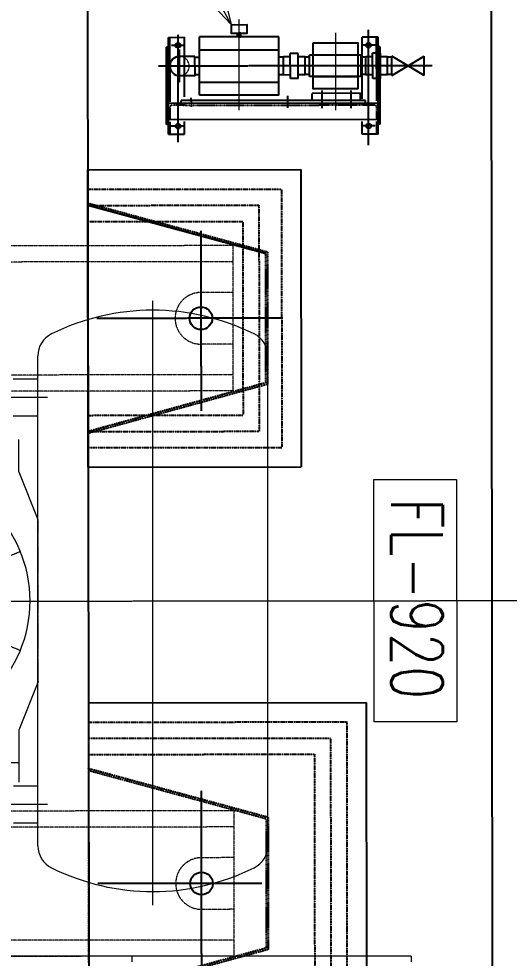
# Model space of a CAD drawing. Header units: feet. Extents: x -99009 to 3252343, y -11094690 to 9035152.
# Drawn here: x 2521445 to 2522964, y -1979500 to -1976592 of the extents above; entities that cross this region are included whole.
import ezdxf

# ---------------------------------------------------------------- set-up
doc = ezdxf.new("R2010")
doc.units = ezdxf.units.FT
for name, pattern in [('CENTER', [2, 1.25, -0.25, 0.25, -0.25]), ('HIDDEN', [0.375, 0.25, -0.125]), ('PHANTOM', [2.5, 1.25, -0.25, 0.25, -0.25, 0.25, -0.25])]:
    doc.linetypes.add(name, pattern=pattern)
for name, color, linetype in [('1', 1, 'Continuous'), ('K-LINE', 7, 'Continuous'), ('LAYER7', 7, 'Continuous'), ('LEVEL007', 7, 'Continuous'), ('WORKLAYER', 7, 'Continuous')]:
    doc.layers.add(name, color=color, linetype=linetype)
doc.layers.add('中心線(黄)', color=2, linetype='CENTER', lineweight=15)
doc.layers.add('想像線(赤)', color=1, linetype='PHANTOM', lineweight=13)
doc.styles.add('K-DIM-4', font='simplex.shx', dxfattribs={"width": 0.75, "bigfont": 'extfont.shx'})

# ---------------------------------------------------------------- blocks, each defined once
blk = doc.blocks.new('A$C1CCE227E')
at = {"layer": 'K-LINE', "color": 1, "linetype": 'PHANTOM', "lineweight": 13}
for p, q in [((-873.5, 1766.6), (-873.5, 1466.4)), ((876.5, 1733.6), (876.5, 1487.6)), ((-648.5, 1700), (-1098.5, 1700)), ((-1098.5, 1700), (-1098.5, 850)), ((-1048.5, 1700), (-1048.5, 850)), ((-953.5, 1700), (-953.5, 1600)), ((-793.5, 1700), (-793.5, 1600)), ((-698.5, 1700), (-698.5, 850)), ((-648.5, 1700), (-648.5, -1300)), ((651.5, 1700), (651.5, -1300)), ((651.5, 1700), (1101.5, 1700)), ((701.5, 1700), (701.5, 850)), ((796.5, 1700), (796.5, 1600)), ((956.5, 1700), (956.5, 1600)), ((1051.5, 1700), (1051.5, 850)), ((1101.5, 1700), (1101.5, 375)), ((-991.9, 1600), (-752.2, 1600)), ((767, 1600), (990.1, 1600)), ((-1098.5, 950), (-1048.5, 950)), ((651.5, 950), (701.5, 950)), ((1051.5, 950), (1101.5, 950)), ((-648.5, 850), (-1098.5, 850)), ((-648.5, 850), (-1098.5, 850)), ((-1098.5, 850), (-1098.5, -1300)), ((-648.5, 850), (-648.5, -1300)), ((651.5, 850), (1101.5, 850)), ((651.5, 850), (1101.5, 850)), ((651.5, 850), (651.5, -1300)), ((1101.5, 850), (1101.5, -1300)), ((-883.5, 817.9), (-883.5, 461.1)), ((886.5, 817.4), (886.5, 466.4)), ((-711.5, 635), (-1064.6, 635)), ((703.5, 635), (1070.2, 635)), ((551.5, 570), (-548.5, 570)), ((-648.5, 400), (-1098.5, 400)), ((1101.5, 400), (651.5, 400)), ((-648.5, -400), (-1098.5, -400)), ((1101.5, -400), (651.5, -400)), ((886.5, -809.6), (886.5, -431.9)), ((-883.5, -815), (-883.5, -442.1)), ((551.8, -570), (-548.5, -570)), ((-711.5, -635), (-1064.6, -635)), ((703.5, -635), (1073.4, -635)), ((-648.5, -850), (-1098.5, -850)), ((-648.5, -850), (-1098.5, -850)), ((-1048.5, -850), (-1048.5, -1300)), ((-698.5, -850), (-698.5, -1300)), ((651.5, -850), (1101.5, -850)), ((701.5, -850), (701.5, -1300)), ((1051.5, -850), (1051.5, -1300)), ((-698.5, -950), (-648.5, -950)), ((651.5, -950), (701.5, -950)), ((1051.5, -950), (1101.5, -950)), ((-873.5, -1088.6), (-873.5, -1346.6)), ((876.5, -1095.6), (876.5, -1359.5)), ((-752.2, -1200), (-991.9, -1200)), ((-953.5, -1200), (-953.5, -1300)), ((-793.5, -1200), (-793.5, -1300)), ((767, -1200), (990.1, -1200)), ((796.5, -1200), (796.5, -1300)), ((956.5, -1200), (956.5, -1300)), ((651.5, -1300), (1101.5, -1300))]:
    blk.add_line(p, q, dxfattribs=at)
at = {"layer": 'K-LINE', "color": 2, "linetype": 'CENTER', "lineweight": 15}
blk.add_line((-1293.5, 0), (1293.5, 0), dxfattribs=at)
at = {"layer": 'K-LINE', "color": 1, "linetype": 'PHANTOM', "lineweight": 13}
for centre, radius in [((-873.5, 1600), 35), ((876.5, 1600), 35), ((-883.5, 635), 140), ((886.5, 635), 140), ((-883.5, -635), 140), ((886.5, -635), 140), ((-873.5, -1200), 35), ((876.5, -1200), 35)]:
    blk.add_circle(centre, radius, dxfattribs=at)
for centre, radius, start, end in [((-873.5, 1600), 80, 180, 0), ((876.5, 1600), 80, 180, 0), ((-548.5, 670), 100, 180, 221.4095), ((551.5, 670), 100, 318.5913, 0), ((-548.5, 670), 100, 221.4095, 270), ((551.5, 670), 100, 270, 318.5913), ((-548.5, -670), 100, 90, 132.9739), ((551.5, -670), 100, 47.0257, 90), ((-548.5, -670), 100, 132.9739, 180), ((551.5, -670), 100, 0, 47.0257), ((-873.5, -1200), 80, 0, 180), ((876.5, -1200), 80, 0, 180)]:
    blk.add_arc(centre, radius, start, end, dxfattribs=at)
at = {"layer": 'WORKLAYER', "color": 1, "linetype": 'Continuous', "lineweight": 13}
for p, q in [((-698.5, 950), (-648.5, 950)), ((651.5, -850), (1101.5, -850)), ((-1098.5, -950), (-1048.5, -950)), ((-1098.5, -1300), (-648.5, -1300))]:
    blk.add_line(p, q, dxfattribs=at)
at = {"layer": '中心線(黄)', "color": 2, "linetype": 'CENTER', "lineweight": 15}
blk.add_line((1.5, -1463.3), (1.5, 1774), dxfattribs=at)
at = {"layer": '想像線(赤)'}
for p, q in [((-498.5, 240), (-488.5, 250)), ((-498.5, 240), (-498.5, -240)), ((-488.5, 250), (491.5, 250)), ((501.5, 240), (491.5, 250)), ((501.5, -240), (501.5, 240)), ((-498.5, -240), (-488.5, -250)), ((-488.5, -250), (491.5, -250)), ((501.5, -240), (491.5, -250))]:
    blk.add_line(p, q, dxfattribs=at)
blk = doc.blocks.new('G$C079D2E91')
at = {"layer": 'K-LINE', "color": 2, "linetype": 'CENTER', "lineweight": 15}
blk.add_blockref('A$C1CCE227E', (-1.5, 0), dxfattribs=at)
blk = doc.blocks.new('G$C32F60F67')
at = {"layer": 'K-LINE', "color": 6, "linetype": 'PHANTOM', "ltscale": 0.5}
blk.add_line((475, 1250), (475, 1950), dxfattribs=at)
at = {"layer": 'K-LINE', "color": 3, "linetype": 'Continuous', "lineweight": 25}
blk.add_line((-415, 1250), (-1335, 1250), dxfattribs=at)
at = {"layer": 'WORKLAYER', "color": 3, "linetype": 'Continuous'}
for p, q in [((315, 1250), (315, 2110)), ((315, 2110), (1435, 2110)), ((1435, 1250), (1435, 2110)), ((-1335, 1250), (-1335, 1910)), ((-1335, 1910), (-415, 1910)), ((-415, 1250), (-415, 1910)), ((-1075, 1800), (-1225, 1250)), ((315, 1250), (1435, 1250)), ((-1335, -850), (-1335, -1610)), ((-1335, -850), (-415, -850)), ((-1335, -850), (-1335, -1610)), ((-1275, -850), (-475, -850)), ((-415, -850), (-415, -1610)), ((-415, -850), (-415, -1610)), ((315, -850), (315, -1960)), ((315, -850), (1435, -850)), ((315, -850), (315, -1960)), ((375, -850), (1375, -850)), ((1435, -850), (1435, -1960)), ((1435, -850), (1435, -1960)), ((-1335, -1610), (-415, -1610)), ((-1335, -1610), (-415, -1610)), ((315, -1960), (1435, -1960)), ((315, -1960), (1435, -1960))]:
    blk.add_line(p, q, dxfattribs=at)
at = {"layer": 'WORKLAYER', "color": 6, "linetype": 'PHANTOM', "ltscale": 0.5}
for p, q in [((375, 2050), (1009.4, 2050)), ((375, 1250), (375, 2050)), ((1009.4, 2050), (1375, 2050)), ((1375, 1250), (1375, 2050)), ((425, 2000), (1325, 2000)), ((425, 1250), (425, 2000)), ((1325, 1250), (1325, 2000)), ((475, 1950), (1275, 1950)), ((1275, 1250), (1275, 1950)), ((-1275, 1250), (-1275, 1850)), ((-1275, 1850), (-475, 1850)), ((-475, 1250), (-475, 1850)), ((-1225, 1780), (-525, 1780)), ((-1225, 1250), (-1225, 1780)), ((-525, 1250), (-525, 1780)), ((-1175, 1730), (-575, 1730)), ((-1175, 1250), (-1175, 1730)), ((-575, 1250), (-575, 1730)), ((425, 1250), (1325, 1250)), ((-1275, -850), (-1275, -1550)), ((-1275, -850), (-1275, -1550)), ((-1225, -850), (-525, -850)), ((-1225, -1500), (-1225, -850)), ((-1225, -850), (-525, -850)), ((-1225, -1500), (-1225, -850)), ((-1175, -1450), (-1175, -850)), ((-1175, -1450), (-1175, -850)), ((-575, -1450), (-575, -850)), ((-575, -1450), (-575, -850)), ((-525, -1500), (-525, -850)), ((-525, -1500), (-525, -850)), ((-475, -850), (-475, -1550)), ((-475, -850), (-475, -1550)), ((375, -850), (375, -1900)), ((375, -850), (375, -1900)), ((425, -850), (1325, -850)), ((425, -1840), (425, -850)), ((425, -850), (1325, -850)), ((425, -1840), (425, -850)), ((475, -1790), (475, -850)), ((475, -1790), (475, -850)), ((1275, -1790), (1275, -850)), ((1275, -1790), (1275, -850)), ((1325, -1840), (1325, -850)), ((1325, -1840), (1325, -850)), ((1375, -850), (1375, -1900)), ((1375, -850), (1375, -1900)), ((-1175, -1450), (-575, -1450)), ((-1175, -1450), (-575, -1450)), ((-1225, -1500), (-525, -1500)), ((-1225, -1500), (-525, -1500)), ((-1275, -1550), (-475, -1550)), ((-1275, -1550), (-475, -1550)), ((475, -1790), (1275, -1790)), ((475, -1790), (1275, -1790)), ((425, -1840), (1325, -1840)), ((425, -1840), (1325, -1840)), ((375, -1900), (1375, -1900)), ((375, -1900), (1375, -1900))]:
    blk.add_line(p, q, dxfattribs=at)
at = {"layer": 'WORKLAYER', "color": 2, "linetype": 'CENTER'}
for p, q in [((-875, 1853.7), (-875, 1277.4)), ((875, 1786.1), (875, 1277.4)), ((-1145.4, 1600), (-587.2, 1600)), ((1145.4, 1600), (587.2, 1600)), ((-875, -1386.1), (-875, -877.4)), ((-875, -1386.1), (-875, -877.4)), ((875, -1386.1), (875, -877.4)), ((875, -1386.1), (875, -877.4)), ((-1145.4, -1200), (-587.2, -1200)), ((-1145.4, -1200), (-587.2, -1200)), ((1145.4, -1200), (587.2, -1200)), ((1145.4, -1200), (587.2, -1200))]:
    blk.add_line(p, q, dxfattribs=at)
at = {"layer": 'WORKLAYER', "color": 2, "linetype": 'HIDDEN'}
for p, q in [((-1079.6, 1806), (-1231.2, 1250)), ((-1079.6, 1806), (-670.4, 1806)), ((-670.4, 1806), (-518.8, 1250)), ((670.4, 1806), (518.8, 1250)), ((670.4, 1806), (1079.6, 1806)), ((1079.6, 1806), (1231.2, 1250)), ((-1075, 1800), (-1225, 1250)), ((-1075, 1800), (-675, 1800)), ((-675, 1800), (-525, 1250)), ((675, 1800), (525, 1250)), ((675, 1800), (1075, 1800)), ((1075, 1800), (1225, 1250)), ((-1079.6, -1406), (-1231.2, -850)), ((-1079.6, -1406), (-1231.2, -850)), ((-1075, -1400), (-1225, -850)), ((-1075, -1400), (-1225, -850)), ((-675, -1400), (-525, -850)), ((-675, -1400), (-525, -850)), ((-670.4, -1406), (-518.8, -850)), ((-670.4, -1406), (-518.8, -850)), ((670.4, -1406), (518.8, -850)), ((670.4, -1406), (518.8, -850)), ((675, -1400), (525, -850)), ((675, -1400), (525, -850)), ((1075, -1400), (1225, -850)), ((1075, -1400), (1225, -850)), ((1079.6, -1406), (1231.2, -850)), ((1079.6, -1406), (1231.2, -850)), ((-1079.6, -1406), (-670.4, -1406)), ((-1079.6, -1406), (-670.4, -1406)), ((-1075, -1400), (-675, -1400)), ((-1075, -1400), (-675, -1400)), ((670.4, -1406), (1079.6, -1406)), ((670.4, -1406), (1079.6, -1406)), ((675, -1400), (1075, -1400)), ((675, -1400), (1075, -1400))]:
    blk.add_line(p, q, dxfattribs=at)
at = {"layer": 'WORKLAYER', "color": 3, "linetype": 'Continuous'}
for centre in [(-875, 1600), (875, 1600), (-875, -1200), (-875, -1200), (875, -1200), (875, -1200)]:
    blk.add_circle(centre, 35, dxfattribs=at)
blk = doc.blocks.new('DXF624', base_point=(1155, 1671.9))
at = {"layer": 'WORKLAYER', "color": 3, "linetype": 'Continuous'}
for p, q in [((486.1, 1671.9), (480.1, 1671.9)), ((1142.1, 1671.9), (1136.1, 1671.9))]:
    blk.add_line(p, q, dxfattribs=at)
blk = doc.blocks.new('DXF628', base_point=(483.2, 1657.5))
at = {"layer": 'WORKLAYER', "color": 2, "linetype": 'HIDDEN'}
for p, q in [((486.6, 1711.9), (486.1, 1711.9)), ((491.1, 1707.4), (491.1, 1673.4)), ((531.6, 1666.9), (497.6, 1666.9)), ((536.1, 1662.4), (536.1, 1661.9))]:
    blk.add_line(p, q, dxfattribs=at)
for centre, radius, start, end in [((486.6, 1707.4), 4.5, 0, 90), ((497.6, 1673.4), 6.5, 180, 270), ((531.6, 1662.4), 4.5, 0, 90)]:
    blk.add_arc(centre, radius, start, end, dxfattribs=at)
blk = doc.blocks.new('DXF629', base_point=(1137.6, 1658.8))
at = {"layer": 'WORKLAYER', "color": 2, "linetype": 'HIDDEN'}
for p, q in [((1131.1, 1707.4), (1131.1, 1673.4)), ((1135.6, 1711.9), (1136.1, 1711.9)), ((1086.1, 1662.4), (1086.1, 1661.9)), ((1090.6, 1666.9), (1124.6, 1666.9))]:
    blk.add_line(p, q, dxfattribs=at)
for centre, radius, start, end in [((1135.6, 1707.4), 4.5, 90, 180), ((1090.6, 1662.4), 4.5, 90, 180), ((1124.6, 1673.4), 6.5, 270, 0)]:
    blk.add_arc(centre, radius, start, end, dxfattribs=at)
blk = doc.blocks.new('G$C579547B1')
at = {"layer": 'K-LINE', "color": 2, "linetype": 'CENTER', "lineweight": 15}
for p, q in [((-211, 447.5), (-211, 587.5)), ((-313.7, 517.5), (-74.2, 517.5)), ((-74.2, 219.5), (-356.4, 219.5)), ((-262, 34.5), (-160, 34.5))]:
    blk.add_line(p, q, dxfattribs=at)
at = {"layer": 'K-LINE', "color": 2, "linetype": 'Continuous', "lineweight": 25}
for p, q in [((-121, 342.5), (-301, 342.5)), ((-121, 96.5), (-301, 96.5))]:
    blk.add_line(p, q, dxfattribs=at)
for points in [[(-281, 447.5), (-141, 447.5), (-141, 587.5), (-281, 587.5)], [(-338, 194.5), (-313, 194.5), (-313, 244.5), (-338, 244.5)], [(-313, 219.5), (-301, 219.5), (-301, 224.5), (-313, 224.5)], [(-313, 219.5), (-301, 219.5), (-301, 214.5), (-313, 214.5)]]:
    blk.add_lwpolyline(points, close=True, dxfattribs=at)
at = {"layer": 'K-LINE', "color": 2, "linetype": 'HIDDEN', "lineweight": 15}
blk.add_arc((-211, 34.5), 30, 0, 180, dxfattribs=at)
at = {"layer": 'K-LINE', "color": 2, "linetype": 'Continuous', "lineweight": 25}
blk.add_arc((-211, 34.5), 30, 180, 0, dxfattribs=at)
at = {"layer": 'WORKLAYER', "color": 2, "linetype": 'CENTER'}
for p, q in [((-211, 816.5), (-211, -31)), ((-275, 640.4), (-275, 601.7)), ((-25, 640.4), (-25, 601.7)), ((34.8, 620), (-324, 620)), ((-134.8, 565), (-80.1, 565)), ((-134.8, 475), (-80.1, 475)), ((-118.8, 369), (-81, 369)), ((-84.6, 71), (-112.5, 71)), ((25, 30), (-308.9, 30)), ((-275, 47.2), (-275, 8.5)), ((-25, 47.2), (-25, 8.5))]:
    blk.add_line(p, q, dxfattribs=at)
at = {"layer": 'WORKLAYER', "color": 2, "linetype": 'Continuous'}
for p, q in [((-181, 692.5), (-241, 792.5)), ((-181, 792.5), (-241, 792.5)), ((-181, 792.5), (-241, 692.5)), ((-181, 692.5), (-241, 692.5)), ((-183, 678.5), (-239, 678.5)), ((-239, 678.5), (-239, 657.2)), ((-238, 692.5), (-238, 678.5)), ((-184, 692.5), (-238, 692.5)), ((-184, 678.5), (-238, 678.5)), ((-184, 692.5), (-184, 678.5)), ((-183, 678.5), (-183, 657.2)), ((0, 650), (-300, 650)), ((-300, 650), (-300, 600)), ((-102.9, 645), (-300, 645)), ((-270, 656), (-270, 650)), ((-30, 656), (-270, 656)), ((-172, 657.2), (-250, 657.2)), ((-250, 657.2), (-250, 632.7)), ((-172, 657.2), (-172, 632.7)), ((-95, 650), (-95, 0)), ((-45, 650), (-45, 0)), ((0, 645), (-38.9, 645)), ((-30, 656), (-30, 650)), ((0, 650), (0, 600)), ((-172, 632.7), (-250, 632.7)), ((-239, 632.7), (-239, 611.5)), ((-183, 611.5), (-239, 611.5)), ((-184, 611.5), (-238, 611.5)), ((-238, 611.5), (-238, 597.5)), ((-184, 611.5), (-184, 597.5)), ((-183, 632.7), (-183, 611.5)), ((-108.9, 600), (-300, 600)), ((-178, 597.5), (-244, 597.5)), ((-244, 597.5), (-244, 437.5)), ((-184, 597.5), (-238, 597.5)), ((-178, 597.5), (-178, 437.5)), ((-177, 587.5), (-177, 447.5)), ((-126, 595), (-126, 445)), ((-104, 595), (-126, 595)), ((-104, 610), (-104, 40)), ((-95, 610), (-104, 610)), ((0, 600), (-38.9, 600)), ((-178, 437.5), (-244, 437.5)), ((-238, 437.5), (-238, 423.5)), ((-184, 437.5), (-238, 437.5)), ((-184, 437.5), (-184, 423.5)), ((-104, 445), (-126, 445)), ((-183, 423.5), (-239, 423.5)), ((-239, 423.5), (-239, 402.2)), ((-184, 423.5), (-238, 423.5)), ((-183, 423.5), (-183, 402.2)), ((-250, 402.2), (-250, 377.7)), ((-172, 402.2), (-250, 402.2)), ((-172, 402.2), (-172, 377.7)), ((-172, 377.7), (-250, 377.7)), ((-239, 377.7), (-239, 356.5)), ((-183, 356.5), (-239, 356.5)), ((-184, 356.5), (-238, 356.5)), ((-238, 356.5), (-238, 342.5)), ((-184, 356.5), (-184, 342.5)), ((-183, 377.7), (-183, 356.5)), ((-301, 342.5), (-301, 96.5)), ((-261, 96.5), (-261, 342.5)), ((-184, 342.5), (-238, 342.5)), ((-161, 96.5), (-161, 342.5)), ((-121, 342.5), (-121, 96.5)), ((-184, 96.5), (-238, 96.5)), ((-238, 96.5), (-238, 82.5)), ((-184, 96.5), (-184, 82.5)), ((-241, 82.5), (-241, 34.5)), ((-181, 82.5), (-241, 82.5)), ((-184, 82.5), (-238, 82.5)), ((-181, 82.5), (-181, 34.5)), ((-300, 0), (-300, 50)), ((-115.9, 50), (-300, 50)), ((-95, 40), (-104, 40)), ((0, 50), (-39.9, 50)), ((0, 0), (0, 50)), ((-99.9, 5), (-300, 5)), ((0, 0), (-300, 0)), ((-270, 0), (-270, -6)), ((-250, 4.5), (-259, 4.5)), ((0, 5), (-37.9, 5)), ((-30, 0), (-30, -6)), ((-30, -6), (-270, -6))]:
    blk.add_line(p, q, dxfattribs=at)
at = {"layer": 'WORKLAYER', "color": 2, "linetype": 'HIDDEN'}
blk.add_line((-90, 50), (-90, 600), dxfattribs=at)
at = {"layer": 'WORKLAYER', "color": 2, "linetype": 'Continuous'}
for centre in [(-275, 620), (-25, 620), (-275, 30), (-25, 30)]:
    blk.add_circle(centre, 7.5, dxfattribs=at)
at = {"layer": 'WORKLAYER', "color": 2, "rotation": 269.9999999999996}
for name, p in [('DXF628', (-99.4, 652.9)), ('DXF624', (-85, -19)), ('DXF629', (-98, -1.6))]:
    blk.add_blockref(name, p, dxfattribs=at)
blk = doc.blocks.new('G$CDAC1DF0A')
at = {"layer": 'K-LINE', "color": 3, "linetype": 'Continuous', "lineweight": 25}
blk.add_blockref('G$C579547B1', (0, 0), dxfattribs=at)
blk = doc.blocks.new('G$CA8366B73')
at = {"layer": 'K-LINE', "color": 2, "linetype": 'CENTER', "lineweight": 15}
blk.add_line((0, -3618.9), (0, 4111.2), dxfattribs=at)
at = {"layer": 'K-LINE', "color": 3, "linetype": 'Continuous', "lineweight": 25}
for p, q in [((-2400, 2500), (2200, 2500)), ((-2400, 1250), (2265, 1250))]:
    blk.add_line(p, q, dxfattribs=at)
blk = doc.blocks.new('K245260282b515')
at = {"layer": 'K-LINE', "color": 2, "linetype": 'CENTER', "lineweight": 15}
blk.add_line((942.5, 1450), (-929.8, 1450), dxfattribs=at)
at = {"layer": 'K-LINE', "color": 1, "linetype": 'CENTER', "lineweight": 15}
for p, q in [((-630, 1123.5), (-630, -568.4)), ((630, 1123.5), (630, 771.6)), ((-120.6, 961.2), (-153.6, 1040.9)), ((120.6, 961.2), (153.6, 1040.9))]:
    blk.add_line(p, q, dxfattribs=at)
at = {"layer": 'LAYER7', "color": 1, "linetype": 'Continuous', "lineweight": 20}
for p, q in [((1100, 2250), (1100, 865)), ((1100, 2250), (1117.5, 2250)), ((758.7, 1806), (-758.4, 1806)), ((1100, 1385), (1117.5, 1385)), ((1100, 1385), (1100, 0)), ((758.4, 1094), (-758.4, 1094)), ((500, 1035), (561.3, 1035))]:
    blk.add_line(p, q, dxfattribs=at)
for centre, radius, start, end in [((-758.4, 1730), 76, 90, 153.6122), ((758.4, 1730), 76, 26.3878, 90.0001), ((-194, 1450), 706, 153.6122, 206.3878), ((194, 1450), 706, 333.6122, 26.3878), ((-758.4, 1170), 76, 206.3878, 270), ((758.4, 1170), 76, 270.0001, 333.6123)]:
    blk.add_arc(centre, radius, start, end, dxfattribs=at)
at = {"layer": 'LEVEL007', "color": 1, "linetype": 'Continuous', "lineweight": 20}
for p, q in [((-687.2, 1018), (-687.2, 1094)), ((-572.9, 1018), (-572.9, 1094)), ((-400, 1035), (-252.5, 1094)), ((252.5, 1094), (400, 1035)), ((572.9, 1018), (572.9, 1094)), ((687.2, 1018), (687.2, 1094)), ((-400, 1035), (-500, 1035)), ((400, 1035), (500, 1035)), ((500, 779.7), (500, 1035))]:
    blk.add_line(p, q, dxfattribs=at)
at = {"layer": 'LEVEL007', "color": 1, "linetype": 'HIDDEN', "lineweight": 20}
for p, q in [((-252.5, 1094), (-250, 1095)), ((250, 1095), (-250, 1095)), ((250, 1095), (252.5, 1094))]:
    blk.add_line(p, q, dxfattribs=at)
at = {"layer": 'LEVEL007', "color": 1, "linetype": 'Continuous', "lineweight": 20}
blk.add_arc((0, 670), 400, 0, 180, dxfattribs=at)
blk = doc.blocks.new('K-OP3')
at = {"color": 0, "linetype": 'ByBlock', "lineweight": -2}
for p, q in [((0, 0), (-7.2, 0)), ((-5, 1.34), (0, 0)), ((0, 0), (-5, -1.34))]:
    blk.add_line(p, q, dxfattribs=at)

msp = doc.modelspace()

# ---------------------------------------------------------------- linework, layer by layer
at = {"layer": '1'}
msp.add_arc((2520410.24778, -1978395.99612), 100000, 84.1346387202, 194.3871675539, dxfattribs=at)
at = {"layer": 'K-LINE', "color": 2, "linetype": 'Continuous', "lineweight": 15}
msp.add_lwpolyline([(2522800.62357, -1978018.28192), (2522801.47509, -1978768.28144), (2522545.97526, -1978768.57153), (2522545.12373, -1978018.57201)], close=True, dxfattribs=at)
msp.add_lwpolyline([(2522800.62357, -1978018.28192), (2522801.47509, -1978768.28144), (2522545.97526, -1978768.57153), (2522545.12373, -1978018.57201)], close=True, dxfattribs=at)

# ---------------------------------------------------------------- block references
at = {"layer": 'K-LINE', "color": 2, "linetype": 'CENTER', "lineweight": 15, "rotation": 270.0650517140735}
msp.add_blockref('G$CA8366B73', (2520410.24778, -1978395.99612), dxfattribs=at)
at = {"layer": 'K-LINE', "color": 2, "linetype": 'Continuous', "lineweight": 15, "xscale": 19.99999999999999, "yscale": 20, "zscale": 20, "rotation": 298.621608880297}
msp.add_blockref('K-OP3', (2522102.71812, -1976609.17976), dxfattribs=at)
at = {"layer": 'K-LINE', "color": 2, "linetype": 'Continuous', "lineweight": 15, "rotation": 270.0650517140735}
msp.add_blockref('G$CDAC1DF0A', (2521908.60411, -1976949.23644), dxfattribs=at)
at = {"layer": 'K-LINE', "color": 1, "linetype": 'Continuous', "lineweight": 25, "rotation": 270.0207215151399}
msp.add_blockref('K245260282b515', (2520410.24608, -1978394.49612), dxfattribs=at)
at = {"layer": 'K-LINE', "color": 3, "linetype": 'Continuous', "lineweight": 25, "rotation": 270.0650517140735}
msp.add_blockref('G$C32F60F67', (2520410.24778, -1978395.99612), dxfattribs=at)
at = {"layer": 'K-LINE', "color": 2, "linetype": 'PHANTOM', "lineweight": 40, "rotation": 270.0650517140735}
msp.add_blockref('G$C079D2E91', (2520410.24778, -1978395.99612), dxfattribs=at)

# ---------------------------------------------------------------- texts
at = {"layer": 'K-LINE', "color": 3, "lineweight": 15, "insert": (2522598.01433, -1978076.57608), "char_height": 160, "attachment_point": 7, "rotation": 270.06505171, "style": 'K-DIM-4'}
msp.add_mtext('FL-920', dxfattribs=at)

doc.saveas('drawing.dxf')
